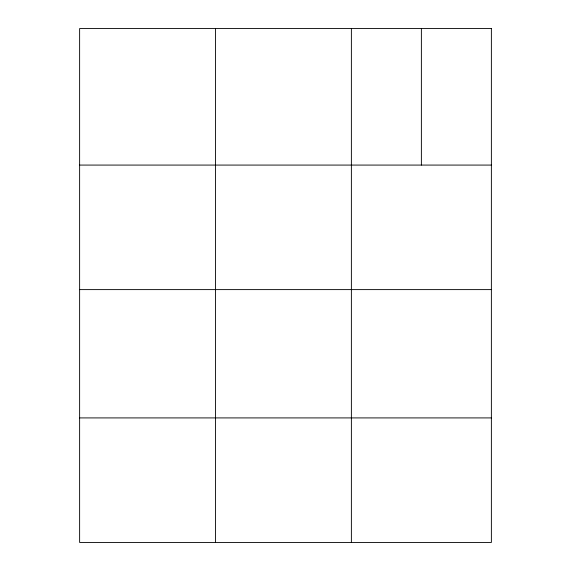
<?xml version="1.0" encoding="UTF-8"?>
<svg xmlns="http://www.w3.org/2000/svg" width="571" height="571" viewBox="0 0 571 571"><rect width="100%" height="100%" fill="white"/><g stroke="black" fill="none" stroke-linecap="round" stroke-linejoin="round"><path stroke-width="0.86" d="M79.626 165.076L491.374 165.076M79.626 289.611L491.374 289.611M79.626 417.915L491.374 417.915M421.377 28.55L421.377 165.076M351.379 28.55L351.379 542.45M215.503 28.55L215.503 542.45M491.374 28.55L79.626 28.55L79.626 542.45L491.374 542.45L491.374 28.55"/></g></svg>
